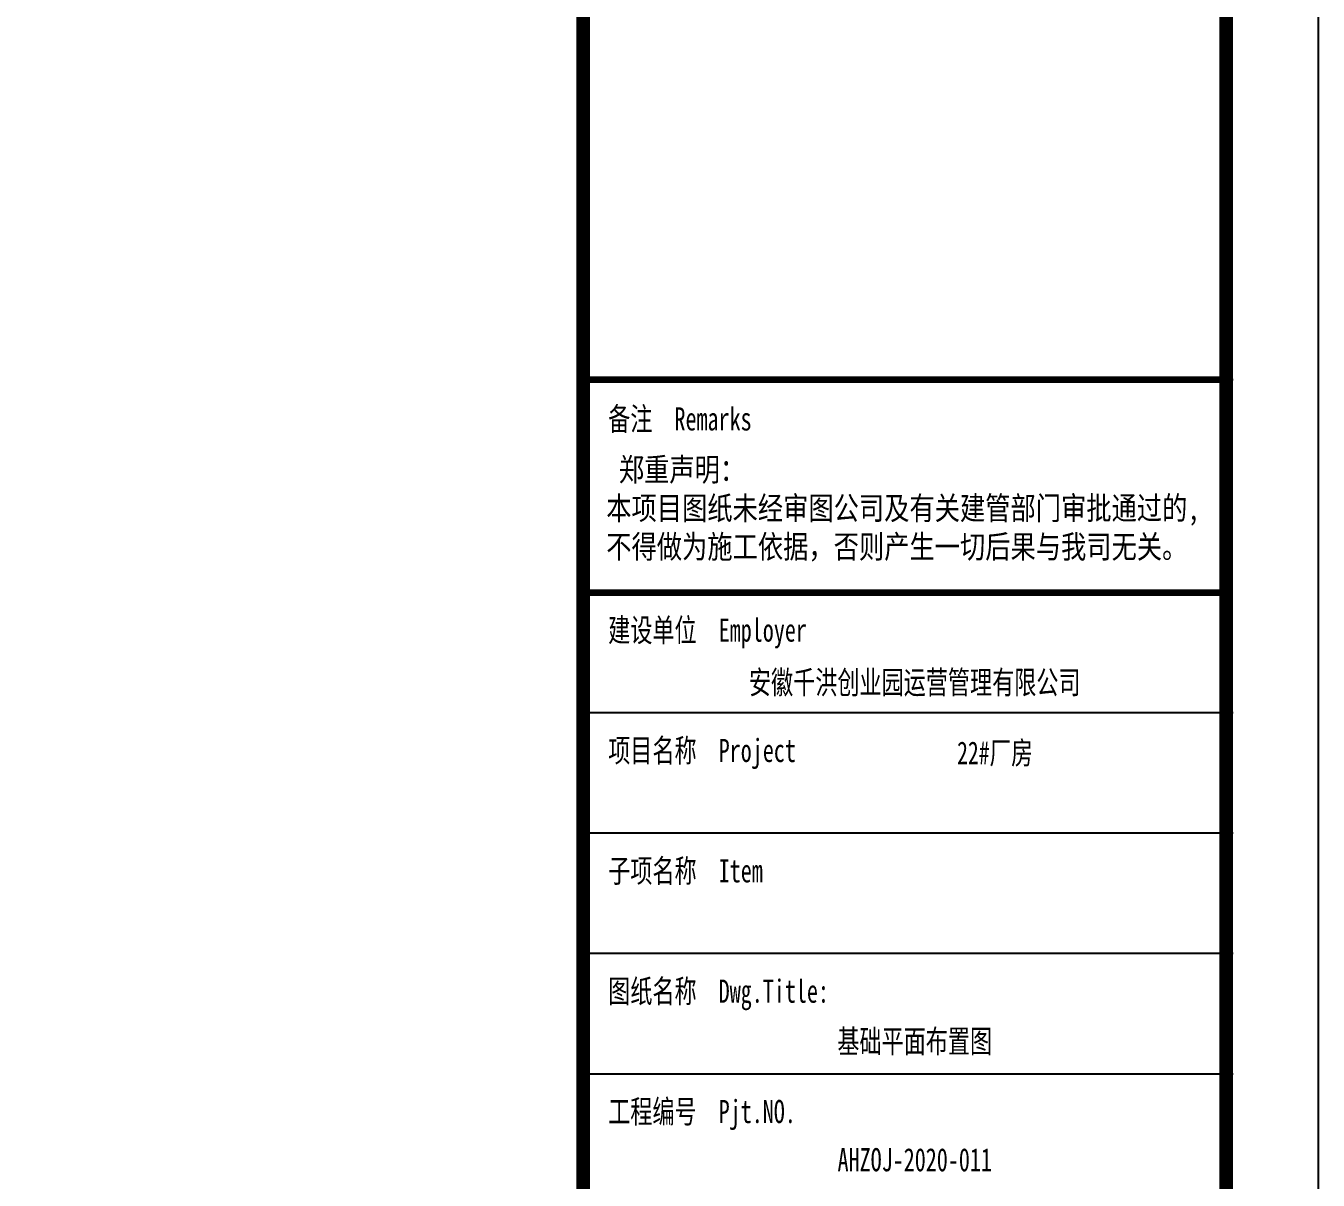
# Model space of a CAD drawing. Extents: x 180850 to 1399066, y 48356 to 327880.
# Drawn here: x 405949 to 425838, y 160535 to 178308 of the extents above; entities that cross this region are included whole.
import ezdxf
from ezdxf.enums import TextEntityAlignment as Align

# ---------------------------------------------------------------- set-up
doc = ezdxf.new("R2010")
doc.units = 0
doc.header["$LTSCALE"] = 1000
doc.layers.add('PUB_TITLE', color=4, linetype='Continuous')
doc.styles.add('_gyy_title_ST', font='', dxfattribs={"width": 0.8})
doc.styles.get('_gyy_title_ST').set_extended_font_data('SimSun')

msp = doc.modelspace()

# ---------------------------------------------------------------- linework, layer by layer
at = {"layer": 'PUB_TITLE'}
for p, q in [((424528.17, 172859.83), (414550.69, 172859.83)), ((424528.17, 167728.55), (414550.69, 167728.55)), ((424528.17, 165875.59), (414550.69, 165875.59)), ((424528.17, 164022.63), (414550.69, 164022.63)), ((424528.17, 162169.67), (414550.69, 162169.67))]:
    msp.add_line(p, q, dxfattribs=at)
msp.add_lwpolyline([(306908.52, 220381.89), (425837.69, 220381.89), (425837.69, 136381.97), (306908.52, 136381.97)], close=True, dxfattribs=at)
at = {"layer": 'PUB_TITLE', "const_width": 212.12}
for points in [[(310443.87, 137796.11), (310443.87, 218967.75), (424423.55, 218967.75), (424423.55, 137796.11)], [(414524.57, 218967.75), (424423.55, 218967.75), (424423.55, 137796.11), (414524.57, 137796.11)]]:
    msp.add_lwpolyline(points, close=True, dxfattribs=at)
at = {"layer": 'PUB_TITLE', "const_width": 99.77}
for points in [[(414550.69, 172859.83), (424528.17, 172859.83)], [(414550.69, 169581.51), (424528.17, 169581.51)]]:
    msp.add_lwpolyline(points, dxfattribs=at)

# ---------------------------------------------------------------- texts
at = {"layer": 'PUB_TITLE', "style": '_gyy_title_ST', "width": 0.7}
for s, height, p in [('备注  Remarks', 356.3382, (414911.37, 172078.36)), ('建设单位  Employer', 356.3382, (414911.37, 168826.07)), ('项目名称  Project', 356.3382, (414911.37, 166973.11)), ('子项名称  Item', 356.338, (414911.37, 165120.15)), ('图纸名称  Dwg.Title:', 356.3382, (414911.37, 163267.19)), ('工程编号  Pjt.NO.', 356.3382, (414911.37, 161414.23))]:
    msp.add_text(s, height=height, dxfattribs=at).set_placement(p)
at = {"layer": 'PUB_TITLE', "color": 2, "style": '_gyy_title_ST', "width": 0.7}
msp.add_text('安徽千洪创业园运营管理有限公司', height=356.3382, dxfattribs=at).set_placement((419629.17, 168021.53), align=Align.CENTER)
msp.add_text('22#厂房', height=349.176, dxfattribs=at).set_placement((420864.12, 167121.81), align=Align.MIDDLE)
at = {"layer": 'PUB_TITLE', "color": 6, "style": '_gyy_title_ST', "width": 0.7}
for s, height, p in [('基础平面布置图', 356.338, (419629.17, 162495.55)), ('AHZOJ-2020-011', 356.3382, (419629.17, 160671.89))]:
    msp.add_text(s, height=height, dxfattribs=at).set_placement(p, align=Align.CENTER)
at = {"layer": 'PUB_TITLE', "insert": (414881.58, 171654.81), "char_height": 356.3382, "width": 11402.833, "attachment_point": 1, "style": '_gyy_title_ST'}
msp.add_mtext(' 郑重声明：\\P本项目图纸未经审图公司及有关建管部门审批通过的,\\P不得做为施工依据，否则产生一切后果与我司无关。', dxfattribs=at)

doc.saveas('drawing.dxf')
